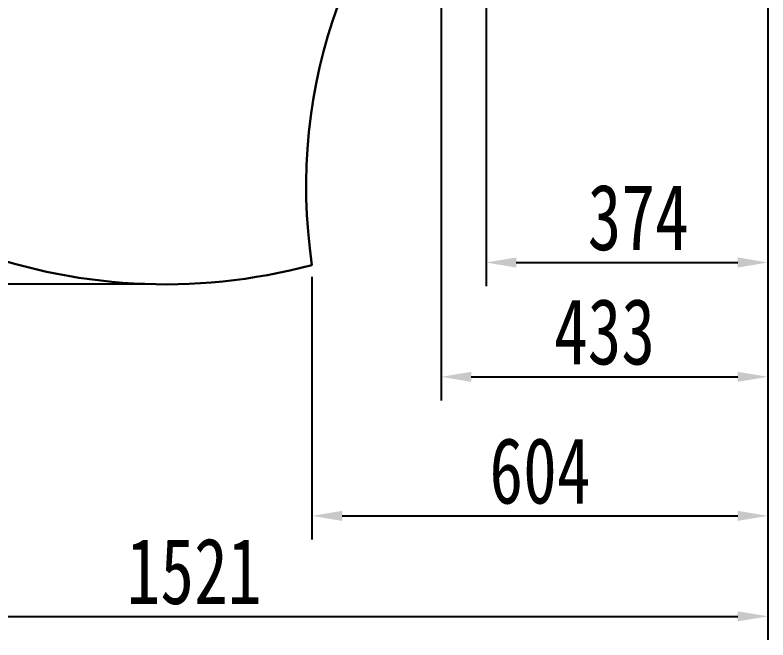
# Model space of a CAD drawing. Header units: millimetres. Extents: x -2601 to 21461, y 11492 to 21077.
# Drawn here: x 15561 to 16559, y 14181 to 15008 of the extents above; entities that cross this region are included whole.
import ezdxf

# ---------------------------------------------------------------- set-up
doc = ezdxf.new("R2010")
doc.units = ezdxf.units.MM
doc.header["$PDSIZE"] = -1
doc.styles.get("Standard").update_dxf_attribs({"font": ''})
doc.styles.get('Standard').set_extended_font_data('HYSWLongFangSong')
doc.dimstyles.new('ISO-25', dxfattribs={"dimscale": 25, "dimtxt": 3.5, "dimasz": 1.6, "dimexe": 1.25, "dimexo": 0.625, "dimtad": 1, "dimdec": 0, "dimzin": 9, "dimdsep": 46, "dimtxsty": 'Standard', "dimcen": 2.5, "dimadec": 0, "dimazin": 2, "dimtfac": 1, "dimtdec": 0, "dimtofl": 0, "dimtmove": 0, "dimatfit": 3, "dimfxl": 1, "dimarcsym": 0})

# ---------------------------------------------------------------- blocks, each defined once
blk = doc.blocks.new('*D86')
at = {"color": 0, "lineweight": -2}
for p, q in [((16558.94, 15316.84), (16558.94, 14649.37)), ((16185.43, 15292.04), (16185.43, 14649.37)), ((16225.43, 14680.62), (16518.94, 14680.62))]:
    blk.add_line(p, q, dxfattribs=at)
at = {"color": 0}
for points in [[(16225.43, 14687.29), (16225.43, 14673.95), (16185.43, 14680.62)], [(16518.94, 14687.29), (16518.94, 14673.95), (16558.94, 14680.62)]]:
    blk.add_solid(points, dxfattribs=at)
at = {"layer": 'Defpoints', "color": 0}
for p in [(16558.94, 15332.46), (16185.43, 15307.66), (16558.94, 14680.62)]:
    blk.add_point(p, dxfattribs=at)
at = {"color": 0, "insert": (16387.07, 14740), "char_height": 87.5, "attachment_point": 5}
blk.add_mtext('374', dxfattribs=at)
blk = doc.blocks.new('*D87')
at = {"color": 0, "lineweight": -2}
for p, q in [((16558.94, 15261.3), (16558.94, 14313.74)), ((15954.87, 14661.66), (15954.87, 14313.74)), ((15994.87, 14344.99), (16518.94, 14344.99))]:
    blk.add_line(p, q, dxfattribs=at)
at = {"color": 0}
for points in [[(15994.87, 14351.65), (15994.87, 14338.32), (15954.87, 14344.99)], [(16518.94, 14351.65), (16518.94, 14338.32), (16558.94, 14344.99)]]:
    blk.add_solid(points, dxfattribs=at)
at = {"layer": 'Defpoints', "color": 0}
for p in [(16558.94, 15276.92), (15954.87, 14677.29), (16558.94, 14344.99)]:
    blk.add_point(p, dxfattribs=at)
at = {"color": 0, "insert": (16256.91, 14404.36), "char_height": 87.5, "attachment_point": 5}
blk.add_mtext('604', dxfattribs=at)
blk = doc.blocks.new('*D88')
at = {"color": 0, "lineweight": -2}
for p, q in [((15038.27, 15483.53), (15038.27, 14180.63)), ((16558.94, 15483.53), (16558.94, 14180.63)), ((15078.27, 14211.88), (16518.94, 14211.88))]:
    blk.add_line(p, q, dxfattribs=at)
at = {"color": 0}
for points in [[(15078.27, 14218.54), (15078.27, 14205.21), (15038.27, 14211.88)], [(16518.94, 14218.54), (16518.94, 14205.21), (16558.94, 14211.88)]]:
    blk.add_solid(points, dxfattribs=at)
at = {"layer": 'Defpoints', "color": 0}
for p in [(15038.27, 15499.15), (16558.94, 15499.15), (16558.94, 14211.88)]:
    blk.add_point(p, dxfattribs=at)
at = {"color": 0, "insert": (15798.61, 14271.25), "char_height": 87.5, "attachment_point": 5}
blk.add_mtext('1521', dxfattribs=at)
blk = doc.blocks.new('*D89')
at = {"color": 0, "lineweight": -2}
for p, q in [((16409.82, 15024.65), (14854.49, 15024.65)), ((14885.74, 14691.73), (14885.74, 14984.65)), ((15745.13, 14651.73), (14854.49, 14651.73))]:
    blk.add_line(p, q, dxfattribs=at)
at = {"color": 0}
for points in [[(14879.07, 14984.65), (14892.4, 14984.65), (14885.74, 15024.65)], [(14879.07, 14691.73), (14892.4, 14691.73), (14885.74, 14651.73)]]:
    blk.add_solid(points, dxfattribs=at)
at = {"layer": 'Defpoints', "color": 0}
for p in [(14885.74, 15024.65), (16425.44, 15024.65), (15760.76, 14651.73)]:
    blk.add_point(p, dxfattribs=at)
at = {"color": 0, "insert": (14826.36, 14879.97), "char_height": 87.5, "attachment_point": 5, "rotation": 90}
blk.add_mtext('373', dxfattribs=at)
blk = doc.blocks.new('*D94')
at = {"color": 0, "lineweight": -2}
for p, q in [((16558.94, 15593.53), (16558.94, 14497.94)), ((16125.96, 15518.03), (16125.96, 14497.94)), ((16165.96, 14529.19), (16518.94, 14529.19))]:
    blk.add_line(p, q, dxfattribs=at)
at = {"color": 0}
for points in [[(16165.96, 14535.86), (16165.96, 14522.53), (16125.96, 14529.19)], [(16518.94, 14535.86), (16518.94, 14522.53), (16558.94, 14529.19)]]:
    blk.add_solid(points, dxfattribs=at)
at = {"layer": 'Defpoints', "color": 0}
for p in [(16558.94, 15609.15), (16125.96, 15533.66), (16558.94, 14529.19)]:
    blk.add_point(p, dxfattribs=at)
at = {"color": 0, "insert": (16342.45, 14588.57), "char_height": 87.5, "attachment_point": 5}
blk.add_mtext('433', dxfattribs=at)

msp = doc.modelspace()

# ---------------------------------------------------------------- linework, layer by layer
at = {"color": 7, "linetype": 'ByBlock', "lineweight": 30, "ltscale": 5}
for centre, radius, start, end in [((16647.07, 14781.46), 700, 131.26083, 188.55857), ((15760.76, 15401.73), 750, 213, 285)]:
    msp.add_arc(centre, radius, start, end, dxfattribs=at)

# ---------------------------------------------------------------- dimensions: what is measured, and where the dimension line sits
dim = msp.add_linear_dim(base=(16558.94, 14529.19), p1=(16125.96, 15533.66), p2=(16558.94, 15609.15), dimstyle='ISO-25')
dim.commit()
dim.dimension.update_dxf_attribs({"geometry": '*D94', "text_midpoint": (16342.45, 14588.57)})
for base, p1, p2, picture, middle in [((16558.94, 14211.88), (15038.27, 15499.15), (16558.94, 15499.15), '*D88', (15798.61, 14211.88)), ((16558.94, 14680.62), (16185.43, 15307.66), (16558.94, 15332.46), '*D86', (16387.07, 14680.62)), ((16558.94, 14344.99), (15954.87, 14677.29), (16558.94, 15276.92), '*D87', (16256.91, 14344.99))]:
    dim = msp.add_linear_dim(base=base, p1=p1, p2=p2, dimstyle='ISO-25')
    dim.commit()
    dim.dimension.update_dxf_attribs({"geometry": picture, "text_midpoint": middle, "dimtype": 160})
dim = msp.add_linear_dim(base=(14885.74, 15024.65), p1=(15760.76, 14651.73), p2=(16425.44, 15024.65), angle=90, dimstyle='ISO-25')
dim.commit()
dim.dimension.update_dxf_attribs({"geometry": '*D89', "text_midpoint": (14885.74, 14879.97), "dimtype": 160})

doc.saveas('drawing.dxf')
